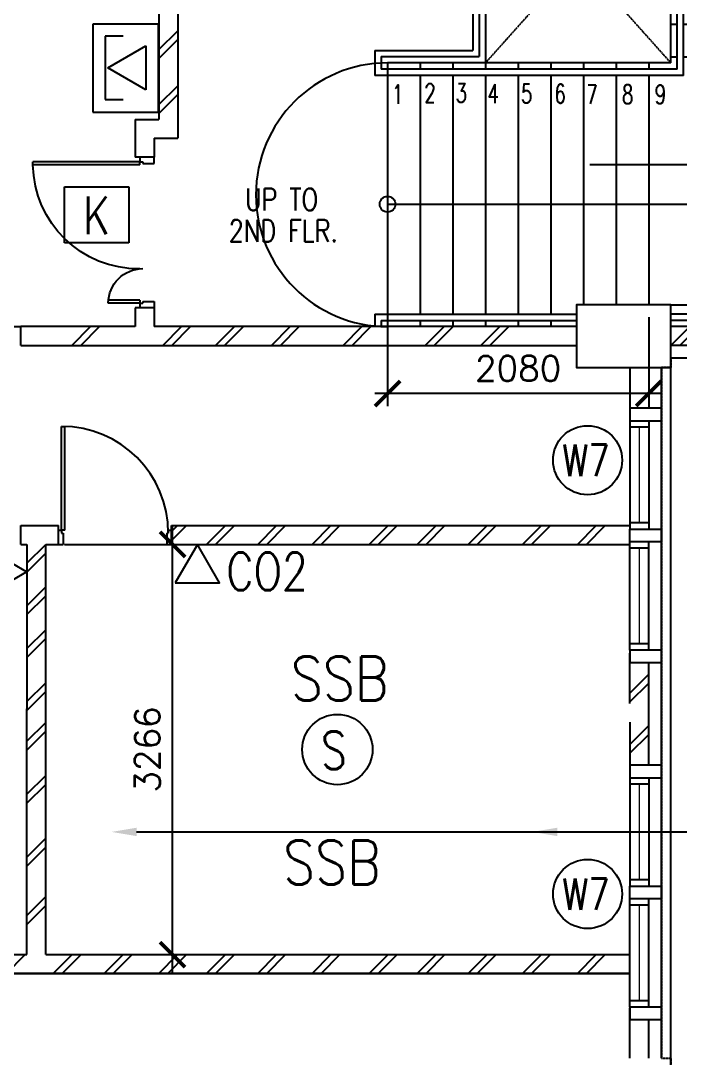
# Model space of a CAD drawing. Header units: feet. Extents: x 1613173 to 1750704, y -859418 to -757301.
# Drawn here: x 1645536 to 1650785, y -820174 to -811913 of the extents above; entities that cross this region are included whole.
import ezdxf

# ---------------------------------------------------------------- set-up
doc = ezdxf.new("R2010")
doc.units = ezdxf.units.FT
doc.header["$LTSCALE"] = 13
doc.header["$MEASUREMENT"] = 0
doc.linetypes.add('DASHED2', pattern=[0.375, 0.25, -0.125])
doc.linetypes.add('HIDDEN', pattern=[0.375, 0.25, -0.125])
doc.layers.get('0').update_dxf_attribs({"linetype": 'CONTINUOUS'})
for name, color, linetype in [('-EL & K', 10, 'CONTINUOUS'), ('-FF', 240, 'CONTINUOUS'), ('AR', 7, 'CONTINUOUS'), ('COL', 3, 'CONTINUOUS'), ('DEMOLISH-WORKS', 8, 'DASHED2'), ('DR', 7, 'CONTINUOUS'), ('FITT', 5, 'CONTINUOUS'), ('H', 1, 'CONTINUOUS'), ('hatch', 7, 'CONTINUOUS'), ('LINE', 7, 'CONTINUOUS'), ('rail', 1, 'CONTINUOUS'), ('SPEC', 7, 'CONTINUOUS'), ('stair', 7, 'CONTINUOUS'), ('T50', 4, 'CONTINUOUS'), ('WALL', 2, 'CONTINUOUS'), ('WIN', 5, 'CONTINUOUS'), ('WIN-T', 7, 'CONTINUOUS')]:
    doc.layers.add(name, color=color, linetype=linetype)
doc.styles.add('E', font='ROMANS.SHX', dxfattribs={"width": 0.9})
doc.styles.add('ROMANS', font='romans')
doc.styles.get("Standard").update_dxf_attribs({"font": 'ROMANS.SHX'})
doc.dimstyles.new('STANDARD$0', dxfattribs={"dimscale": 0, "dimtxt": 8, "dimasz": 6, "dimexe": 1, "dimexo": 1, "dimgap": 3, "dimtad": 1, "dimdec": 0, "dimlfac": -1, "dimrnd": 1, "dimzin": 0, "dimdsep": 46, "dimtxsty": 'Standard', "dimcen": 0, "dimclrd": 5, "dimclre": 250, "dimadec": 0, "dimazin": 0, "dimtfac": 1, "dimtdec": 4, "dimtofl": 0, "dimtmove": 0, "dimatfit": 3, "dimfxl": 1, "dimtolj": 1, "dimtzin": 0, "dimarcsym": 0})

# ---------------------------------------------------------------- blocks, each defined once
blk = doc.blocks.new('_ARCHTICK')
at = {"color": 0, "linetype": 'ByBlock', "const_width": 0.15}
blk.add_lwpolyline([(-0.5, -0.5), (0.5, 0.5)], dxfattribs=at)
blk = doc.blocks.new('*D61')
at = {"layer": 'stair', "color": 7, "lineweight": -2, "transparency": 16777216}
for p, q in [((2789952.6, -822591.8), (2789952.6, -823298.9)), ((2792032.6, -822591.8), (2792032.6, -823298.9)), ((2792132.6, -823198.9), (2789852.6, -823198.9))]:
    blk.add_line(p, q, dxfattribs=at)
at = {"layer": 'stair', "color": 7, "lineweight": -2, "transparency": 16777216, "xscale": 200, "yscale": 200, "zscale": 200, "rotation": 180}
blk.add_blockref('_ARCHTICK', (2789952.6, -823198.9), dxfattribs=at)
at = {"layer": 'stair', "color": 7, "lineweight": -2, "transparency": 16777216, "xscale": 200, "yscale": 200, "zscale": 200}
blk.add_blockref('_ARCHTICK', (2792032.6, -823198.9), dxfattribs=at)
at = {"layer": 'stair', "color": 7, "transparency": 16777216, "insert": (2790992.6, -822998.9), "char_height": 200, "attachment_point": 5, "style": 'ROMANS'}
blk.add_mtext('\\A1;2080', dxfattribs=at)
blk = doc.blocks.new('*D56')
at = {"color": 7, "lineweight": -2, "transparency": 16777216}
for p, q in [((2795290.2, -816891.8), (2795290.2, -819016.8)), ((2794799.1, -816991.8), (2795390.2, -816991.8)), ((2794799.1, -818916.8), (2795390.2, -818916.8))]:
    blk.add_line(p, q, dxfattribs=at)
at = {"color": 7, "lineweight": -2, "transparency": 16777216, "xscale": 200, "yscale": 200, "zscale": 200}
for p, rotation in [((2795290.2, -816991.8), 90), ((2795290.2, -818916.8), 270)]:
    blk.add_blockref('_ARCHTICK', p, dxfattribs=dict(at, rotation=rotation))
at = {"color": 7, "transparency": 16777216, "insert": (2795090.2, -817954.3), "char_height": 200, "attachment_point": 5, "rotation": 90, "style": 'ROMANS'}
blk.add_mtext('\\A1;1925', dxfattribs=at)
blk = doc.blocks.new('*D57')
at = {"color": 7, "lineweight": -2, "transparency": 16777216}
for p, q in [((2792207.6, -815772.1), (2792207.6, -815363.8)), ((2794132.6, -815772.1), (2794132.6, -815363.8)), ((2794232.6, -815463.8), (2792107.6, -815463.8))]:
    blk.add_line(p, q, dxfattribs=at)
at = {"color": 7, "lineweight": -2, "transparency": 16777216, "xscale": 200, "yscale": 200, "zscale": 200, "rotation": 180}
blk.add_blockref('_ARCHTICK', (2792207.6, -815463.8), dxfattribs=at)
at = {"color": 7, "lineweight": -2, "transparency": 16777216, "xscale": 200, "yscale": 200, "zscale": 200}
blk.add_blockref('_ARCHTICK', (2794132.6, -815463.8), dxfattribs=at)
at = {"color": 7, "transparency": 16777216, "insert": (2793170.1, -815263.8), "char_height": 200, "attachment_point": 5, "style": 'ROMANS'}
blk.add_mtext('\\A1;1925', dxfattribs=at)
blk = doc.blocks.new('*D58')
at = {"color": 7, "lineweight": -2, "transparency": 16777216}
for p, q in [((2795290.2, -822591.8), (2795290.2, -820466.8)), ((2794799.1, -820566.8), (2795390.2, -820566.8)), ((2794799.1, -822491.8), (2795390.2, -822491.8))]:
    blk.add_line(p, q, dxfattribs=at)
at = {"color": 7, "lineweight": -2, "transparency": 16777216, "xscale": 200, "yscale": 200, "zscale": 200}
for p, rotation in [((2795290.2, -820566.8), 90), ((2795290.2, -822491.8), 270)]:
    blk.add_blockref('_ARCHTICK', p, dxfattribs=dict(at, rotation=rotation))
at = {"color": 7, "transparency": 16777216, "insert": (2795090.2, -821529.3), "char_height": 200, "attachment_point": 5, "rotation": 90, "style": 'ROMANS'}
blk.add_mtext('\\A1;1925', dxfattribs=at)
blk = doc.blocks.new('*D59')
at = {"color": 7, "lineweight": -2, "transparency": 16777216}
for p, q in [((2795290.2, -820666.8), (2795290.2, -818816.8)), ((2794799.1, -818916.8), (2795390.2, -818916.8)), ((2794799.1, -820566.8), (2795390.2, -820566.8))]:
    blk.add_line(p, q, dxfattribs=at)
at = {"color": 7, "lineweight": -2, "transparency": 16777216, "xscale": 200, "yscale": 200, "zscale": 200}
for p, rotation in [((2795290.2, -818916.8), 90), ((2795290.2, -820566.8), 270)]:
    blk.add_blockref('_ARCHTICK', p, dxfattribs=dict(at, rotation=rotation))
at = {"color": 7, "transparency": 16777216, "insert": (2795090.2, -819741.8), "char_height": 200, "attachment_point": 5, "rotation": 90, "style": 'ROMANS'}
blk.add_mtext('\\A1;1650', dxfattribs=at)
blk = doc.blocks.new('*D60')
at = {"color": 7, "lineweight": -2, "transparency": 16777216}
for p, q in [((2794763.1, -818861.8), (2794763.1, -820621.8)), ((2794506.1, -818961.8), (2794863.1, -818961.8)), ((2794506.1, -820521.8), (2794863.1, -820521.8))]:
    blk.add_line(p, q, dxfattribs=at)
at = {"color": 7, "lineweight": -2, "transparency": 16777216, "xscale": 200, "yscale": 200, "zscale": 200}
for p, rotation in [((2794763.1, -818961.8), 90), ((2794763.1, -820521.8), 270)]:
    blk.add_blockref('_ARCHTICK', p, dxfattribs=dict(at, rotation=rotation))
at = {"color": 7, "transparency": 16777216, "insert": (2794563.1, -819741.8), "char_height": 200, "attachment_point": 5, "rotation": 90, "style": 'ROMANS'}
blk.add_mtext('\\A1;1560', dxfattribs=at)
blk = doc.blocks.new('*D62')
at = {"layer": 'stair', "color": 7, "lineweight": -2, "transparency": 16777216}
for p, q in [((2790212.6, -819016.8), (2790212.6, -819411.8)), ((2792032.6, -819016.8), (2792032.6, -819411.8)), ((2790112.6, -819311.8), (2792132.6, -819311.8))]:
    blk.add_line(p, q, dxfattribs=at)
at = {"layer": 'stair', "color": 7, "lineweight": -2, "transparency": 16777216, "xscale": 200, "yscale": 200, "zscale": 200, "rotation": 180}
blk.add_blockref('_ARCHTICK', (2790212.6, -819311.8), dxfattribs=at)
at = {"layer": 'stair', "color": 7, "lineweight": -2, "transparency": 16777216, "xscale": 200, "yscale": 200, "zscale": 200}
blk.add_blockref('_ARCHTICK', (2792032.6, -819311.8), dxfattribs=at)
at = {"layer": 'stair', "color": 7, "transparency": 16777216, "insert": (2791122.6, -819111.8), "char_height": 200, "attachment_point": 5, "style": 'ROMANS'}
blk.add_mtext('\\A1;1820', dxfattribs=at)
blk = doc.blocks.new('DR900')
at = {"layer": 'DR', "color": 7}
for p, q in [((25, 940), (50, 940)), ((25, 115), (25, 940)), ((50, 115), (50, 940)), ((0, 115), (25, 115)), ((50, 115), (25, 115)), ((25, 115), (25, 90)), ((25, 90), (38, 90)), ((38, 90), (38, 0)), ((862, 90), (875, 90)), ((862, 90), (862, 0)), ((874.6, 115), (900, 115)), ((875, 115), (875, 90)), ((0, 0), (38, 0)), ((862, 0), (900, 0))]:
    blk.add_line(p, q, dxfattribs=at)
blk.add_arc((25, 90), 850, 0, 90, dxfattribs=at)
blk = doc.blocks.new('D1200')
at = {"layer": 'DR', "color": 7}
for p, q in [((37, 115), (37, 965)), ((62, 115), (62, 964.6)), ((1138, 115), (1138, 363.9)), ((1163, 115), (1163, 365)), ((0, 115), (37, 115)), ((37, 115), (37, 90)), ((62, 115), (37, 115)), ((37, 90), (50, 90)), ((50, 90), (50, 0)), ((1138, 115), (1163, 115)), ((1150, 90), (1150, 0)), ((1150, 90), (1163, 90)), ((1162.6, 115), (1200, 115)), ((1163, 115), (1163, 90))]:
    blk.add_line(p, q, dxfattribs=at)
blk.add_arc((1163, 90), 275, 90, 180, dxfattribs=at)
at = {"layer": 'WIN', "color": 7}
for p, q in [((62, 964.5), (37, 964.5)), ((62, 964.5), (62, 964.5)), ((50, 0), (0, 0)), ((1150, 0), (1200, 0))]:
    blk.add_line(p, q, dxfattribs=at)
blk.add_arc((49.5, 124.9), 839.7, 359.3227, 89.14705, dxfattribs=at)
blk = doc.blocks.new('*D394')
at = {"layer": 'FITT', "color": 7, "lineweight": -2, "transparency": 16777216}
for p, q in [((1646743.8, -819499.1), (1646743.8, -815933.1)), ((1645885.2, -816083.1), (1646893.8, -816083.1)), ((1645885.2, -819349.1), (1646893.8, -819349.1))]:
    blk.add_line(p, q, dxfattribs=at)
at = {"layer": 'FITT', "color": 7, "lineweight": -2, "transparency": 16777216, "xscale": 200, "yscale": 200, "zscale": 200}
for p, rotation in [((1646743.8, -816083.1), 90), ((1646743.8, -819349.1), 270)]:
    blk.add_blockref('_ARCHTICK', p, dxfattribs=dict(at, rotation=rotation))
at = {"layer": 'FITT', "color": 7, "transparency": 16777216, "insert": (1646543.8, -817716.1), "char_height": 200, "attachment_point": 5, "rotation": 90, "style": 'ROMANS'}
blk.add_mtext('\\A1;3266', dxfattribs=at)
blk = doc.blocks.new('SMOKE DETECTOR')
at = {"layer": '-FF'}
blk.add_circle((0, 0), 279.9, dxfattribs=at)
at = {"layer": '-FF', "color": 3, "style": 'E', "width": 0.8}
blk.add_text('S', height=300, dxfattribs=at).set_placement((-131.5, -155.8))
blk = doc.blocks.new('CO2')
at = {"layer": '-FF'}
blk.add_lwpolyline([(-305.5, -176.4), (-305.5, 176.4), (0, 0)], close=True, dxfattribs=at)
blk = doc.blocks.new('FIREMAN INTERCOM')
at = {"layer": '-FF', "color": 3, "ltscale": 10}
for p, q in [((-350, 521.9), (350, 521.9)), ((-350, 0), (-350, 521.9)), ((350, 521.9), (350, 0)), ((350, 0), (-350, 0))]:
    blk.add_line(p, q, dxfattribs=at)
at = {"layer": '-FF', "ltscale": 10}
for p, q in [((-253.5, 281.1), (-253.5, 422.2)), ((-253.5, 422.2), (251.1, 422.2)), ((251.1, 422.2), (251.1, 281.1)), ((-1.2, 402), (-175.7, 99.7)), ((173.3, 99.7), (-1.2, 402)), ((-175.7, 99.7), (173.3, 99.7))]:
    blk.add_line(p, q, dxfattribs=at)
blk = doc.blocks.new('AMSTR1-E')
for p, q in [((1212.5, -1050), (1212.5, -2480)), ((1212.5, -3000), (1212.5, -4950))]:
    blk.add_line(p, q)
at = {"layer": 'COL'}
for points in [[(250, 250), (-500, 250), (-500, -250), (250, -250)], [(2325, -375), (2325, 75), (1875, 75), (1875, -75), (2175, -75), (2175, -375)], [(2325, -5625), (2325, -6075), (1875, -6075), (1875, -5925), (2175, -5925), (2175, -5625)], [(250, -5750), (-500, -5750), (-500, -6250), (250, -6250)]]:
    blk.add_lwpolyline(points, close=True, dxfattribs=at)
at = {"layer": 'H'}
for p, q in [((2175, -800), (2325, -650)), ((2175, -870.7), (2325, -720.7)), ((2175, -1113.4), (2325, -963.4)), ((2175, -1184.2), (2325, -1034.2)), ((2175, -1735), (2325, -1585)), ((2175, -1805.7), (2325, -1655.7)), ((2175, -2095.8), (2325, -1945.8)), ((2175, -2166.6), (2325, -2016.6)), ((2175, -2897.8), (2325, -2747.8)), ((2175, -2968.6), (2325, -2818.6)), ((2175, -3258.7), (2325, -3108.7)), ((2175, -3329.4), (2325, -3179.4)), ((2175, -3963.8), (2325, -3813.8)), ((2175, -4034.5), (2325, -3884.5)), ((2175, -4324.7), (2325, -4174.7)), ((2175, -4395.4), (2325, -4245.4)), ((2175, -4970.4), (2325, -4820.4)), ((2175, -5041.1), (2325, -4891.1)), ((2175, -5331.3), (2325, -5181.3)), ((2175, -5402), (2325, -5252))]:
    blk.add_line(p, q, dxfattribs=at)
at = {"layer": 'hatch', "color": 1}
for p, q in [((251.1, -75), (401.1, 75)), ((322.8, -75), (472.8, 75)), ((685.1, -75), (835.1, 75)), ((756.8, -75), (906.8, 75)), ((1118.1, -75), (1268.1, 75)), ((1189.7, -75), (1339.7, 75)), ((1509.5, -75), (1659.5, 75)), ((1581.2, -75), (1731.2, 75)), ((251.1, -6075), (401.1, -5925)), ((322.8, -6075), (472.8, -5925)), ((685.1, -6075), (835.1, -5925)), ((756.8, -6075), (906.8, -5925)), ((1118.1, -6075), (1268.1, -5925)), ((1189.7, -6075), (1339.7, -5925)), ((1509.5, -6075), (1659.5, -5925)), ((1581.2, -6075), (1731.2, -5925))]:
    blk.add_line(p, q, dxfattribs=at)
at = {"layer": 'rail', "color": 203}
for p, q in [((-1845, -75), (-1845, -175)), ((-1795, -75), (-1795, -125)), ((-1298, -125), (-1298, -75)), ((-1248, -125), (-1248, -75)), ((-673, -125), (-673, -75)), ((-623, -125), (-623, -75)), ((850, -125), (850, -75)), ((900, -125), (900, -75)), ((1475, -125), (1475, -75)), ((1525, -125), (1525, -75)), ((-1795, -125), (-500, -125)), ((2125, -125), (250, -125)), ((2125, -125), (2125, -2094.3)), ((-1845, -175), (-500, -175)), ((2075, -175), (250, -175)), ((2075, -175), (2075, -2122.5)), ((350, -2075), (-1845, -2075)), ((-1845, -2075), (-1845, -2275)), ((300, -2125), (-1795, -2125)), ((-1795, -2125), (-1795, -2225)), ((300, -2125), (300, -3140.1)), ((350, -2075), (350, -3111.2)), ((-1795, -2225), (-1275, -2225)), ((-1275, -2225), (-1275, -3775)), ((-1845, -2275), (-1325, -2275)), ((-1325, -2275), (-1325, -3725)), ((2075, -2283.7), (2075, -5825)), ((2125, -2255.6), (2125, -5875)), ((350, -3925), (350, -3280.6)), ((300, -3875), (300, -3309.9)), ((-2105, -3725), (-2105, -3925)), ((-2105, -3725), (-1325, -3725)), ((-2055, -3775), (-2055, -3875)), ((-2055, -3775), (-1275, -3775)), ((300, -3875), (-2055, -3875)), ((350, -3925), (-2105, -3925)), ((-2105, -5825), (-500, -5825)), ((-2105, -5825), (-2105, -5925)), ((2075, -5825), (250, -5825)), ((-2055, -5875), (-500, -5875)), ((-2055, -5875), (-2055, -5925)), ((2125, -5875), (250, -5875)), ((850, -5875), (850, -5925)), ((900, -5875), (900, -5925)), ((1475, -5875), (1475, -5925)), ((1525, -5875), (1525, -5925))]:
    blk.add_line(p, q, dxfattribs=at)
at = {"layer": 'stair', "color": 5, "linetype": 'HIDDEN'}
for p, q in [((2175, 1487.5), (2175, -375)), ((250, -250), (3649.8, -250)), ((-1225, -3825), (250, -2175)), ((-1225, -2175), (250, -3825)), ((1901.6, -2220), (3067.5, -2220)), ((2325, -2175), (3649.8, -2175)), ((1901.6, -3780), (3067.5, -3780)), ((2325, -3825), (3649.8, -3825)), ((250, -5750), (3649.8, -5750))]:
    blk.add_line(p, q, dxfattribs=at)
at = {"layer": 'stair'}
for p, q in [((-1745, -75), (-1745, -125)), ((-1485, -75), (-1485, -125)), ((-1225, -125), (-1225, -75)), ((-965, -125), (-965, -75)), ((-705, -125), (-705, -75)), ((-1745, -175), (-1745, -2075)), ((-1485, -175), (-1485, -2075)), ((-1225, -2075), (-1225, -175)), ((-965, -2075), (-965, -175)), ((-705, -2075), (-705, -175)), ((-445, -2075), (-445, -250)), ((-185, -2075), (-185, -250)), ((75, -2075), (75, -250)), ((-1745, -1049.6), (1212.5, -1049.6)), ((-445, -1050), (1212.5, -1050)), ((-1745, -2125), (-1745, -2175)), ((-1485, -2125), (-1485, -2175)), ((-1225, -2175), (-1225, -2125)), ((-965, -2175), (-965, -2125)), ((-705, -2175), (-705, -2125)), ((-445, -2175), (-445, -2125)), ((-185, -2175), (-185, -2125)), ((75, -2175), (75, -2125)), ((-1745, -2175), (250, -2175)), ((250, -2175), (-1225, -2175)), ((-1225, -2175), (-1225, -3825)), ((300, -2220), (248.9, -2220)), ((250, -3825), (250, -2175)), ((1901.6, -2220), (350, -2220)), ((300, -2480), (248.9, -2480)), ((1439.3, -2480), (350, -2480)), ((2075, -2480), (1725.7, -2480)), ((2173.9, -2480), (2125, -2480)), ((300, -2740), (248.9, -2740)), ((992.5, -2740), (350, -2740)), ((2075, -2740), (1389.7, -2740)), ((2173.9, -2740), (2125, -2740)), ((300, -3000), (248.9, -3000)), ((542.5, -3000), (350, -3000)), ((2075, -3000), (828.1, -3000)), ((2173.9, -3000), (2125, -3000)), ((2075, -3260), (385.1, -3260)), ((2173.9, -3260), (2125, -3260)), ((300, -3520), (248.9, -3520)), ((2075, -3520), (350, -3520)), ((2173.9, -3520), (2125, -3520)), ((300, -3780), (248.9, -3780)), ((2173.9, -3780), (350, -3780)), ((75, -3825), (-2005, -3825)), ((-2005, -3825), (-2005, -3875)), ((-1745, -3825), (-1745, -3875)), ((-1485, -3825), (-1485, -3875)), ((250, -3825), (-1485, -3825)), ((-1225, -3825), (-1225, -3875)), ((-965, -3825), (-965, -3875)), ((-705, -3825), (-705, -3875)), ((-445, -3825), (-445, -3875)), ((-185, -3825), (-185, -3875)), ((75, -3825), (75, -3875)), ((-2005, -3925), (-2005, -5825)), ((-1745, -3925), (-1745, -5825)), ((-1485, -3925), (-1485, -5825)), ((-1225, -3925), (-1225, -5825)), ((-965, -3925), (-965, -5825)), ((-705, -3925), (-705, -5825)), ((-445, -3925), (-445, -5750)), ((-185, -3925), (-185, -5750)), ((75, -3925), (75, -5750)), ((-2005, -4950), (1212.5, -4950)), ((-2005, -5875), (-2005, -5925)), ((-1745, -5875), (-1745, -5925)), ((-1485, -5875), (-1485, -5925)), ((-1225, -5875), (-1225, -5925)), ((-1225, -5875), (-1225, -5925)), ((-965, -5875), (-965, -5925)), ((-965, -5875), (-965, -5925)), ((-705, -5875), (-705, -5925)), ((-705, -5875), (-705, -5925))]:
    blk.add_line(p, q, dxfattribs=at)
at = {"layer": 'stair', "linetype": 'HIDDEN'}
blk.add_line((-485, -3825), (-1045, -3825), dxfattribs=at)
at = {"layer": 'stair'}
for points in [[(2175, -2066.2), (1272.4, -2573.9), (1315, -2645.3), (1012.2, -2645.3), (1049.2, -2707.3), (250, -3169)], [(2175, -2227.5), (1357.9, -2686.7), (1394.9, -2748.7), (1092, -2748.7)], [(1092, -2748.7), (1134.7, -2820.1), (250, -3339.3)]]:
    blk.add_lwpolyline(points, dxfattribs=at)
at = {"layer": 'stair', "color": 4, "linetype": 'Continuous'}
for points in [[(875.4, -2345.2), (1212.5, -2480), (1549.6, -2345.2)], [(875.4, -3134.8), (1212.5, -3000), (1549.6, -3134.8)]]:
    blk.add_lwpolyline(points, dxfattribs=at)
at = {"layer": 'stair', "color": 2, "linetype": 'Continuous'}
for centre in [(-1745, -1049.6), (-2005, -4950)]:
    blk.add_circle(centre, 62.5, dxfattribs=at)
at = {"layer": 'WALL', "color": 253}
for p, q in [((250, 175), (2425, 175)), ((2425, 175), (2425, -6175)), ((2425, -6175), (250, -6175))]:
    blk.add_line(p, q, dxfattribs=at)
at = {"layer": 'WALL'}
for p, q in [((250, 75), (1875, 75)), ((250, -75), (1875, -75)), ((2175, -375), (2175, -1225)), ((2325, -375), (2325, -1225)), ((2325, -1225), (2175, -1225)), ((2175, -1475), (2325, -1475)), ((2175, -1475), (2175, -2325)), ((2325, -1475), (2325, -2325)), ((2325, -2325), (2175, -2325)), ((2175, -2575), (2175, -3425)), ((2175, -2575), (2325, -2575)), ((2325, -2575), (2325, -3425)), ((2175, -3425), (2325, -3425)), ((2175, -3675), (2175, -4525)), ((2175, -3675), (2325, -3675)), ((2325, -3675), (2325, -4525)), ((2175, -4525), (2325, -4525)), ((2175, -4775), (2175, -5625)), ((2175, -4775), (2325, -4775)), ((2325, -4775), (2325, -5625)), ((1875, -5925), (250, -5925)), ((1875, -6075), (250, -6075))]:
    blk.add_line(p, q, dxfattribs=at)
at = {"layer": 'WIN'}
for p, q in [((2175, -1475), (2175, -1225)), ((2325, -1475), (2325, -1225)), ((2175, -2575), (2175, -2325)), ((2325, -2575), (2325, -2325)), ((2175, -3425), (2175, -3675)), ((2325, -3425), (2325, -3675)), ((2175, -4525), (2175, -4775)), ((2325, -4525), (2325, -4775))]:
    blk.add_line(p, q, dxfattribs=at)
at = {"layer": 'WIN', "const_width": 10, "flags": 128}
for points in [[(2250, -1225), (2250, -1475)], [(2250, -2325), (2250, -2575)], [(2250, -3675), (2250, -3425)], [(2250, -4775), (2250, -4525)]]:
    blk.add_lwpolyline(points, dxfattribs=at)
at = {"color": 2, "style": 'ROMANS', "width": 0.85}
for s, p in [('STAIR', (-1112, -3014.8)), ('2', (-657.5, -3406))]:
    blk.add_text(s, height=300, dxfattribs=at).set_placement(p)
at = {"layer": 'stair', "color": 7, "linetype": 'Continuous', "style": 'ROMANS', "width": 0.7}
for s, p in [('24', (-1981.7, -2039.9)), ('23', (-1721.7, -2039.9)), ('22', (-1461.7, -2039.9)), ('21', (-1201.7, -2039.9)), ('20', (-941.7, -2039.9)), ('19', (-665.7, -2039.9)), ('18', (-404.7, -2039.9)), ('17', (-138.7, -2039.9)), ('16', (408, -2163.2)), ('15', (408, -2423.2)), ('14', (408, -2683.2)), ('13', (408, -2925.2)), ('12', (409.1, -3214.9)), ('11', (414.4, -3484.9)), ('10', (414.4, -3749.9)), ('1', (-1969.6, -4150)), ('2', (-1712, -4139.5)), ('3', (-1462.5, -4139.5)), ('4', (-1208.9, -4144.7)), ('5', (-942.5, -4144.7)), ('6', (-676.1, -4144.7)), ('7', (-422.5, -4150)), ('8', (-138.3, -4150)), ('9', (121.7, -4150))]:
    blk.add_text(s, height=150, dxfattribs=at).set_placement(p)
at = {"color": 1}
dim = blk.add_linear_dim(base=(250, 1278), p1=(2175, 869.7), p2=(250, 869.7), dimstyle='STANDARD$0', override={"dimscale": 100, "dimtxt": 2, "dimasz": 2, "dimgap": 1, "dimtxsty": 'ROMANS', "dimblk": 'ARCHTICK', "dimdle": 1, "dimclrd": 7, "dimclre": 7, "dimclrt": 7, "dimtdec": 0, "dimtmove": 2}, dxfattribs=at)
dim.commit()
dim.dimension.update_dxf_attribs({"geometry": '*D57', "text_midpoint": (1212.5, 1478), "insert": (-2791957.6, 816741.8)})
for base, p1, p2, angle, picture, middle in [((3332.6, -2175), (2741.5, -250), (2741.5, -2175), 90, '*D56', (3132.6, -1212.5)), ((3332.6, -2175), (2741.5, -3825), (2741.5, -2175), 270, '*D59', (3132.6, -3000)), ((3332.6, -3825), (2741.5, -5750), (2741.5, -3825), 270, '*D58', (3132.6, -4787.5))]:
    dim = blk.add_linear_dim(base=base, p1=p1, p2=p2, angle=angle, dimstyle='STANDARD$0', override={"dimscale": 100, "dimtxt": 2, "dimasz": 2, "dimgap": 1, "dimtxsty": 'ROMANS', "dimblk": 'ARCHTICK', "dimdle": 1, "dimclrd": 7, "dimclre": 7, "dimclrt": 7, "dimtdec": 0, "dimtmove": 2}, dxfattribs=at)
    dim.commit()
    dim.dimension.update_dxf_attribs({"geometry": picture, "text_midpoint": middle, "insert": (-2791957.6, 816741.8)})
dim = blk.add_aligned_dim(p1=(2448.5, -2220), p2=(2448.5, -3780), distance=357, dimstyle='STANDARD$0', override={"dimscale": 100, "dimtxt": 2, "dimasz": 2, "dimgap": 1, "dimtxsty": 'ROMANS', "dimblk": 'ARCHTICK', "dimdle": 1, "dimclrd": 7, "dimclre": 7, "dimclrt": 7, "dimtdec": 0, "dimtmove": 2}, dxfattribs=at)
dim.commit()
dim.dimension.update_dxf_attribs({"geometry": '*D60', "text_midpoint": (2605.5, -3000), "insert": (-2791957.6, 816741.8)})
at = {"layer": 'stair'}
dim = blk.add_linear_dim(base=(75, -2570), p1=(-1745, -2175), p2=(75, -2175), dimstyle='STANDARD$0', override={"dimscale": 100, "dimtxt": 2, "dimasz": 2, "dimgap": 1, "dimtxsty": 'ROMANS', "dimblk": 'ARCHTICK', "dimdle": 1, "dimclrd": 7, "dimclre": 7, "dimclrt": 7, "dimtdec": 0, "dimtmove": 2}, dxfattribs=at)
dim.commit()
dim.dimension.update_dxf_attribs({"geometry": '*D62', "text_midpoint": (-835, -2370), "insert": (-2791957.6, 816741.8)})
at = {"layer": 'stair', "color": 1}
dim = blk.add_linear_dim(base=(-2005, -6457.1), p1=(75, -5750), p2=(-2005, -5750), dimstyle='STANDARD$0', override={"dimscale": 100, "dimtxt": 2, "dimasz": 2, "dimgap": 1, "dimtxsty": 'ROMANS', "dimblk": 'ARCHTICK', "dimdle": 1, "dimclrd": 7, "dimclre": 7, "dimclrt": 7, "dimtdec": 0, "dimtmove": 2}, dxfattribs=at)
dim.commit()
dim.dimension.update_dxf_attribs({"geometry": '*D61', "text_midpoint": (-965, -6257.1), "insert": (-2791957.6, 816741.8)})

msp = doc.modelspace()

# ---------------------------------------------------------------- linework, layer by layer
at = {"layer": '-EL & K', "color": 0}
for p, q in [((1645882.7, -813235.4), (1646396.6, -813235.4)), ((1645882.7, -813682.5), (1645882.7, -813235.4)), ((1646396.6, -813235.4), (1646396.6, -813682.5)), ((1646396.6, -813682.5), (1645882.7, -813682.5))]:
    msp.add_line(p, q, dxfattribs=at)
at = {"layer": '-FF', "color": 0}
msp.add_lwpolyline([(1645361.2, -816175), (1645361.2, -816429.1), (1645581.2, -816302)], close=True, dxfattribs=at)
at = {"color": 0}
msp.add_line((1650635.2, -820174.1), (1650635.2, -814674.1), dxfattribs=at)
msp.add_line((1650635.2, -820174.1), (1650635.2, -814674.1), dxfattribs=at)
at = {"layer": 'AR', "color": 0}
msp.add_line((1655979.5, -813061.2), (1650065.1, -813061.2), dxfattribs=at)
at = {"layer": 'DEMOLISH-WORKS', "color": 0, "ltscale": 0.7}
msp.add_lwpolyline([(1652485.2, -814599.1), (1650710.2, -814599.1), (1650710.2, -814674.1), (1650635.2, -814674.1), (1650635.2, -820174.1), (1650710.2, -820174.1), (1650710.2, -820674.1), (1650635.2, -820674.1), (1650635.2, -826174.1), (1650710.2, -826174.1), (1650710.2, -826674.1), (1650635.2, -826674.1), (1650635.2, -832174.1), (1650710.2, -832174.1), (1650710.2, -832674.1), (1650635.2, -832674.1), (1650635.2, -838174.1), (1650710.2, -838174.1), (1650710.2, -838349.1), (1652485.2, -838349.1), (1652485.2, -814599.1)], dxfattribs=at)
at = {"layer": 'DR', "color": 0}
msp.add_line((1648455.2, -812249.1), (1648455.2, -814349.1), dxfattribs=at)
msp.add_arc((1648457.3, -813299.1), 1050, 90.11399, 269.88601, dxfattribs=at)
at = {"layer": 'H', "color": 0}
for p, q in [((1646635.2, -812143), (1646785.2, -811993)), ((1646635.2, -812213.7), (1646785.2, -812063.7)), ((1646635.2, -812580.4), (1646785.2, -812430.4)), ((1646635.2, -812651.1), (1646785.2, -812501.1)), ((1645585.2, -816233.1), (1645735.2, -816083.1)), ((1645585.2, -816303.8), (1645735.2, -816153.8)), ((1645585.2, -816571.4), (1645735.2, -816421.4)), ((1645585.2, -816642.1), (1645735.2, -816492.1)), ((1645585.2, -816912.4), (1645735.2, -816762.4)), ((1645585.2, -816983.1), (1645735.2, -816833.1)), ((1650385.2, -817266.6), (1650535.2, -817116.6)), ((1645585.2, -817334.6), (1645735.2, -817184.6)), ((1650385.2, -817337.3), (1650535.2, -817187.3)), ((1645585.2, -817405.3), (1645735.2, -817255.3)), ((1645585.2, -817650.2), (1645735.2, -817500.2)), ((1650385.2, -817675.3), (1650535.2, -817525.3)), ((1645585.2, -817720.9), (1645735.2, -817570.9)), ((1650385.2, -817746), (1650535.2, -817596)), ((1645585.2, -818072.4), (1645735.2, -817922.4)), ((1645585.2, -818143.2), (1645735.2, -817993.2)), ((1645585.2, -818572.7), (1645735.2, -818422.7)), ((1645585.2, -818643.4), (1645735.2, -818493.4)), ((1645585.2, -819037.2), (1645735.2, -818887.2)), ((1645585.2, -819107.9), (1645735.2, -818957.9))]:
    msp.add_line(p, q, dxfattribs=at)
at = {"layer": 'hatch', "color": 0}
for p, q in [((1645942.1, -814499.1), (1646092.1, -814349.1)), ((1646013.7, -814499.1), (1646163.7, -814349.1)), ((1646665.7, -814499.1), (1646815.7, -814349.1)), ((1646737.3, -814499.1), (1646887.3, -814349.1)), ((1647087.1, -814499.1), (1647237.1, -814349.1)), ((1647158.7, -814499.1), (1647308.7, -814349.1)), ((1647530.9, -814499.1), (1647680.9, -814349.1)), ((1647602.5, -814499.1), (1647752.5, -814349.1)), ((1648101.7, -814499.1), (1648251.7, -814349.1)), ((1648173.4, -814499.1), (1648323.4, -814349.1)), ((1648755.3, -814499.1), (1648905.3, -814349.1)), ((1648826.9, -814499.1), (1648976.9, -814349.1)), ((1649199.1, -814499.1), (1649349.1, -814349.1)), ((1649270.7, -814499.1), (1649420.7, -814349.1)), ((1646736.6, -815980.3), (1646783.7, -815933.1)), ((1646736.6, -816051.9), (1646855.4, -815933.1)), ((1647015.4, -816083.1), (1647165.4, -815933.1)), ((1647087, -816083.1), (1647237, -815933.1)), ((1647422.1, -816083.1), (1647572.1, -815933.1)), ((1647493.7, -816083.1), (1647643.7, -815933.1)), ((1647855, -816083.1), (1648005, -815933.1)), ((1647926.6, -816083.1), (1648076.6, -815933.1)), ((1648309.5, -816083.1), (1648459.5, -815933.1)), ((1648381.1, -816083.1), (1648531.1, -815933.1)), ((1648691.1, -816083.1), (1648841.1, -815933.1)), ((1648762.7, -816083.1), (1648912.7, -815933.1)), ((1649097.8, -816083.1), (1649247.8, -815933.1)), ((1649169.5, -816083.1), (1649319.5, -815933.1)), ((1649530.7, -816083.1), (1649680.7, -815933.1)), ((1649602.4, -816083.1), (1649752.4, -815933.1)), ((1649966.2, -816083.1), (1650116.2, -815933.1)), ((1650037.8, -816083.1), (1650187.8, -815933.1)), ((1645421.9, -819499.1), (1645571.9, -819349.1)), ((1645794.1, -819499.1), (1645944.1, -819349.1)), ((1645865.7, -819499.1), (1646015.7, -819349.1)), ((1646200.8, -819499.1), (1646350.8, -819349.1)), ((1646272.5, -819499.1), (1646422.5, -819349.1)), ((1646633.7, -819499.1), (1646783.7, -819349.1)), ((1646705.4, -819499.1), (1646855.4, -819349.1)), ((1647015.4, -819499.1), (1647165.4, -819349.1)), ((1647087, -819499.1), (1647237, -819349.1)), ((1647422.1, -819499.1), (1647572.1, -819349.1)), ((1647493.7, -819499.1), (1647643.7, -819349.1)), ((1647855, -819499.1), (1648005, -819349.1)), ((1647926.6, -819499.1), (1648076.6, -819349.1)), ((1648309.5, -819499.1), (1648459.5, -819349.1)), ((1648381.1, -819499.1), (1648531.1, -819349.1)), ((1648691.1, -819499.1), (1648841.1, -819349.1)), ((1648762.7, -819499.1), (1648912.7, -819349.1)), ((1649097.8, -819499.1), (1649247.8, -819349.1)), ((1649169.5, -819499.1), (1649319.5, -819349.1)), ((1649530.7, -819499.1), (1649680.7, -819349.1)), ((1649602.4, -819499.1), (1649752.4, -819349.1)), ((1649966.2, -819499.1), (1650116.2, -819349.1)), ((1650037.8, -819499.1), (1650187.8, -819349.1))]:
    msp.add_line(p, q, dxfattribs=at)
at = {"layer": 'LINE', "color": 0}
for p, q in [((1650710.2, -832674.1), (1650710.2, -814674.1)), ((1646457.8, -818372), (1649806.9, -818372)), ((1649806.9, -818372), (1653156, -818372))]:
    msp.add_line(p, q, dxfattribs=at)
for points in [[(1646457.8, -818405.3), (1646457.8, -818338.7), (1646257.8, -818372)], [(1649806.9, -818405.3), (1649806.9, -818338.7), (1649606.9, -818372)]]:
    msp.add_solid(points, dxfattribs=at)
at = {"layer": 'SPEC', "color": 0}
msp.add_lwpolyline([(1644635.2, -814349.1), (1645536.4, -814349.1)], dxfattribs=at)
at = {"layer": 'WALL', "color": 0}
for p, q in [((1646635.2, -811403.1), (1646635.2, -812699.1)), ((1646785.2, -811403.1), (1646785.2, -812849.1)), ((1646447.7, -812699.1), (1646447.7, -812999.1)), ((1646447.7, -812699.1), (1646635.2, -812699.1)), ((1646597.7, -812849.1), (1646785.2, -812849.1)), ((1646597.7, -812849.1), (1646597.7, -812999.1)), ((1646597.7, -812999.1), (1646447.7, -812999.1)), ((1646597.7, -814199.1), (1646447.7, -814199.1)), ((1646447.7, -814199.1), (1646447.7, -814349.1)), ((1646597.7, -814199.1), (1646597.7, -814349.1)), ((1645536.4, -814499.1), (1645536.4, -814349.1)), ((1646447.7, -814349.1), (1645536.4, -814349.1)), ((1649960.2, -814349.1), (1646597.7, -814349.1)), ((1645536.4, -814499.1), (1645585.2, -814499.1)), ((1645585.2, -814499.1), (1649960.2, -814499.1)), ((1650385.2, -814674.1), (1650385.2, -815074.1)), ((1650535.2, -814674.1), (1650535.2, -814999.1)), ((1645536.4, -816083.1), (1645536.4, -815933.1)), ((1645536.4, -815933.1), (1645585.2, -815933.1)), ((1645585.2, -815933.1), (1645835.4, -815933.1)), ((1645835.4, -816083.1), (1645835.4, -815933.1)), ((1646736.6, -816083.1), (1646736.6, -815933.1)), ((1646736.6, -815933.1), (1650385.2, -815933.1)), ((1645536.4, -816083.1), (1645585.2, -816083.1)), ((1645585.2, -816083.1), (1645585.2, -817393.2)), ((1645735.2, -817393.2), (1645735.2, -816083.1)), ((1645735.2, -816083.1), (1645835.4, -816083.1)), ((1646736.6, -816083.1), (1650385.2, -816083.1)), ((1648535.2, -816083.1), (1650385.2, -816083.1)), ((1650385.2, -817349.1), (1650385.2, -816949.1)), ((1650535.2, -817841.5), (1650535.2, -817024.1)), ((1645585.2, -819349.1), (1645585.2, -817393.2)), ((1645735.2, -819349.1), (1645735.2, -817393.2)), ((1650385.2, -817499.1), (1650385.2, -817899.1)), ((1644535.2, -819349.1), (1645585.2, -819349.1)), ((1645735.2, -819349.1), (1650385.2, -819349.1)), ((1648385.2, -819499.1), (1640835.2, -819499.1)), ((1640835.2, -819499.1), (1648535.2, -819499.1)), ((1650385.2, -819499.1), (1648535.2, -819499.1)), ((1648535.2, -819499.1), (1650385.2, -819499.1)), ((1650385.2, -820174.1), (1650385.2, -819774.1)), ((1650535.2, -820174.1), (1650535.2, -819866.5))]:
    msp.add_line(p, q, dxfattribs=at)
at = {"layer": 'WALL', "color": 0, "linetype": 'Continuous'}
for p, q in [((1650385.2, -819499.1), (1643385.2, -819499.1)), ((1650385.2, -819499.1), (1644510.2, -819499.1)), ((1644510.2, -819499.1), (1650385.2, -819499.1))]:
    msp.add_line(p, q, dxfattribs=at)
at = {"layer": 'WALL', "color": 0}
for points in [[(1650635.2, -814999.1), (1650385.2, -814999.1), (1650385.2, -815099.1), (1650635.2, -815099.1)], [(1650635.2, -816061.6), (1650385.2, -816061.6), (1650385.2, -815961.6), (1650635.2, -815961.6)], [(1650635.2, -816924.1), (1650385.2, -816924.1), (1650385.2, -817024.1), (1650635.2, -817024.1)], [(1650635.2, -817841.5), (1650385.2, -817841.5), (1650385.2, -817941.5), (1650635.2, -817941.5)], [(1650635.2, -818904), (1650385.2, -818904), (1650385.2, -818804), (1650635.2, -818804)], [(1650635.2, -819766.5), (1650385.2, -819766.5), (1650385.2, -819866.5), (1650635.2, -819866.5)]]:
    msp.add_lwpolyline(points, close=True, dxfattribs=at)
at = {"layer": 'WIN', "color": 0}
for p, q in [((1650385.2, -815099.1), (1650385.2, -815961.6)), ((1650535.2, -815149.1), (1650385.2, -815149.1)), ((1650535.2, -815099.1), (1650535.2, -815961.6)), ((1650535.2, -815911.6), (1650385.2, -815911.6)), ((1650385.2, -816924.1), (1650385.2, -816061.6)), ((1650535.2, -816924.1), (1650535.2, -816061.6)), ((1650535.2, -816111.6), (1650385.2, -816111.6)), ((1650535.2, -816874.1), (1650385.2, -816874.1)), ((1650385.2, -817941.5), (1650385.2, -818804)), ((1650535.2, -817941.5), (1650535.2, -818804)), ((1650535.2, -817991.5), (1650385.2, -817991.5)), ((1650535.2, -818754), (1650385.2, -818754)), ((1650385.2, -819766.5), (1650385.2, -818904)), ((1650535.2, -818954), (1650385.2, -818954)), ((1650535.2, -819766.5), (1650535.2, -818904)), ((1650535.2, -819716.5), (1650385.2, -819716.5))]:
    msp.add_line(p, q, dxfattribs=at)
at = {"layer": 'WIN', "color": 0, "const_width": 10, "flags": 128}
for points in [[(1650460.2, -815911.6), (1650460.2, -815149.1)], [(1650460.2, -816111.6), (1650460.2, -816874.1)], [(1650460.2, -818754), (1650460.2, -817991.5)], [(1650460.2, -818954), (1650460.2, -819716.5)]]:
    msp.add_lwpolyline(points, dxfattribs=at)
at = {"layer": 'WIN-T', "color": 0}
for centre in [(1650047.9, -815412.5), (1650047.9, -818866.2)]:
    msp.add_circle(centre, 275, dxfattribs=at)

# ---------------------------------------------------------------- block references
at = {"layer": '-FF', "color": 0, "xscale": -1}
for name, p, rotation in [('FIREMAN INTERCOM', (1646631.2, -812290.1), 90), ('CO2', (1646941.5, -816083, 0), 270)]:
    msp.add_blockref(name, p, dxfattribs=dict(at, rotation=rotation))
at = {"layer": '-FF', "color": 0}
msp.add_blockref('SMOKE DETECTOR', (1648056.2, -817716), dxfattribs=at)
at = {"color": 0}
msp.add_blockref('DR900', (1645835.4, -816083.1), dxfattribs=at)
at = {"layer": 'DR', "color": 0, "xscale": -1, "rotation": 90.00000001174661}
msp.add_blockref('D1200', (1646597.7, -812999.1), dxfattribs=at)
at = {"layer": 'LINE', "color": 0}
msp.add_blockref('AMSTR1-E', (1650460.2, -808424.1), dxfattribs=at)

# ---------------------------------------------------------------- texts
at = {"layer": '-EL & K', "color": 0, "style": 'E', "width": 0.8}
msp.add_text('K', height=300, dxfattribs=at).set_placement((1646031.6, -813612.5))
at = {"layer": '-FF', "color": 0, "style": 'ROMANS', "width": 0.8}
msp.add_text('CO2', height=300, dxfattribs=at).set_placement((1647172.6, -816448.2))
at = {"layer": 'stair', "color": 0, "style": 'ROMANS', "width": 0.8}
for s, p in [('UP TO', (1647320.7, -813423.8)), ('2ND FLR.', (1647191.1, -813673.1))]:
    msp.add_text(s, height=175, dxfattribs=at).set_placement(p)
at = {"layer": 'T50', "color": 0, "style": 'ROMANS', "width": 0.85}
for p in [(1647685.5, -817325.5), (1647623.5, -818789.4)]:
    msp.add_text('SSB', height=350, dxfattribs=at).set_placement(p)
at = {"layer": 'WIN-T', "color": 0, "style": 'ROMANS', "width": 0.8}
for p in [(1649847.2, -815538.3), (1649847.2, -818992)]:
    msp.add_text('W7', height=250, dxfattribs=at).set_placement(p)

# ---------------------------------------------------------------- dimensions: what is measured, and where the dimension line sits
at = {"layer": 'FITT', "color": 0}
dim = msp.add_linear_dim(base=(1646743.8, -816083.1), p1=(1645735.2, -819349.1), p2=(1645735.2, -816083.1), angle=90, dimstyle='STANDARD$0', override={"dimscale": 100, "dimtxt": 2, "dimasz": 2, "dimexe": 1.5, "dimexo": 1.5, "dimgap": 1, "dimtxsty": 'ROMANS', "dimblk": 'ARCHTICK', "dimdle": 1.5, "dimclrd": 7, "dimclre": 7, "dimclrt": 7, "dimtdec": 0, "dimtmove": 2}, dxfattribs=at)
dim.commit()
dim.dimension.update_dxf_attribs({"geometry": '*D394', "text_midpoint": (1646543.8, -817716.1)})

doc.saveas('drawing.dxf')
